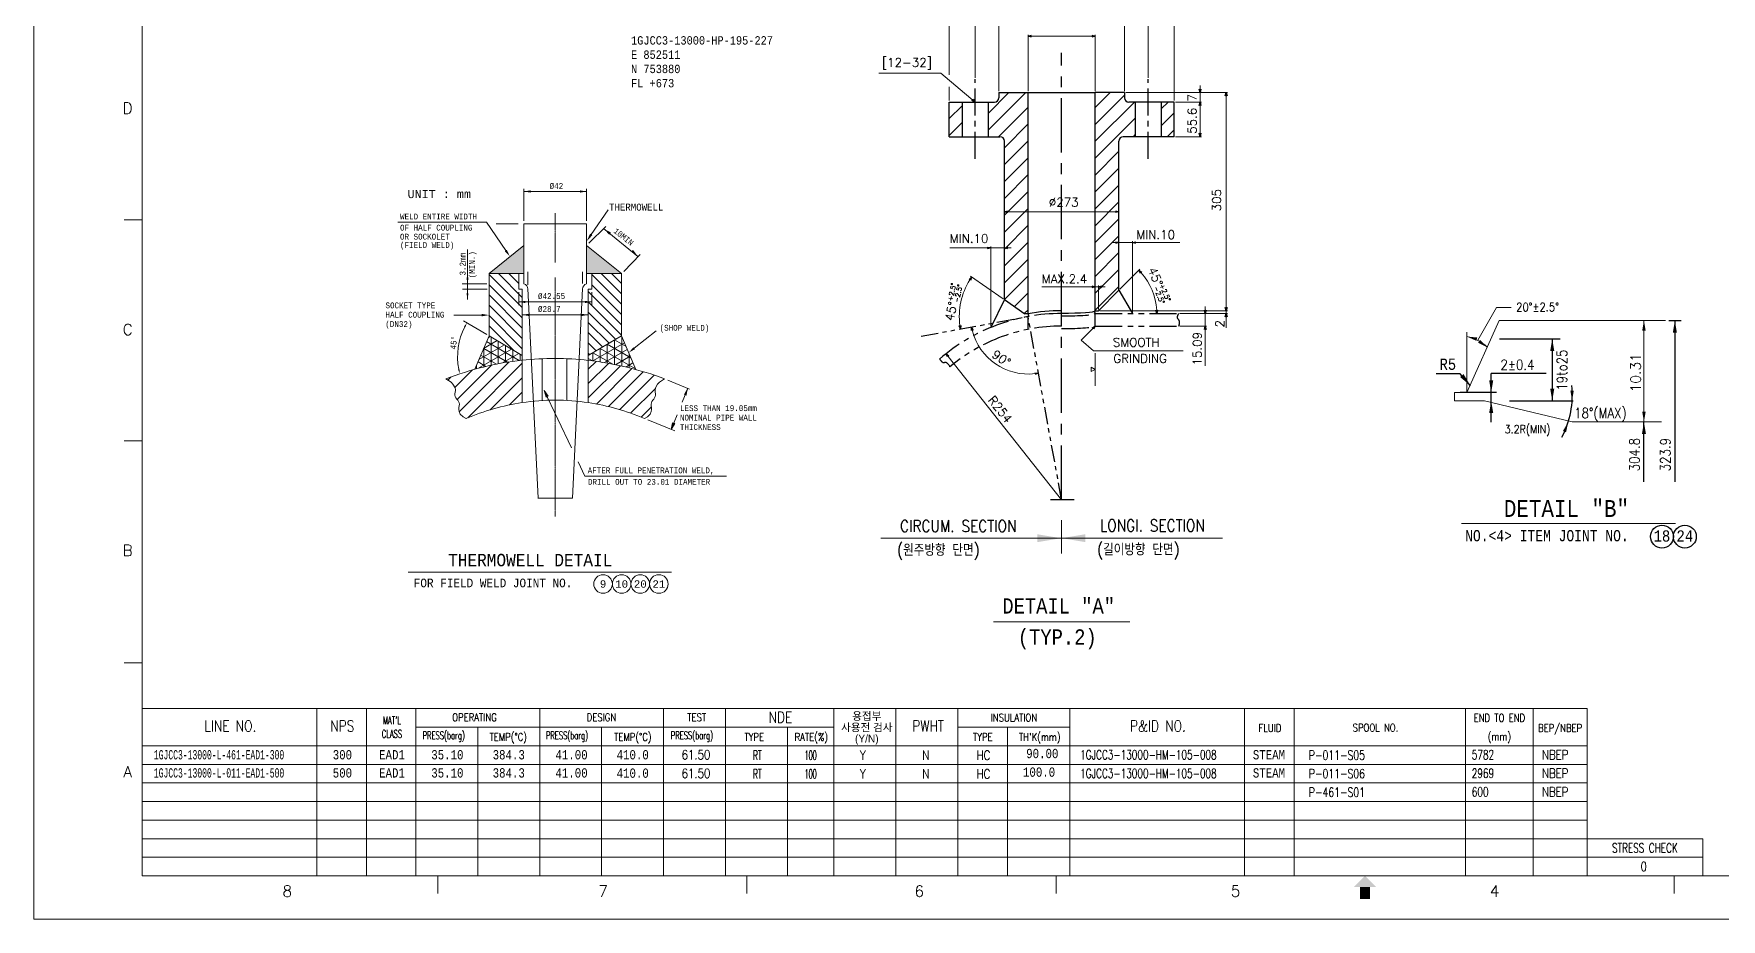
# Model space of a CAD drawing. Extents: x 0 to 841, y 0 to 594.
# Drawn here: x 0 to 544, y 0 to 286 of the extents above; entities that cross this region are included whole.
import ezdxf
from ezdxf.enums import TextEntityAlignment as Align

# ---------------------------------------------------------------- set-up
doc = ezdxf.new("R2010")
doc.units = 0
doc.header["$LTSCALE"] = 7
doc.header["$MEASUREMENT"] = 0
for name, pattern in [('BP2_SRV INLET LWN FLANGE DETAIL_REV.0$0$ACANSTGB', [0.354331, 0.15748, -0.03937, 0.03937, -0.03937, 0.03937, -0.03937]), ('BP2_SRV INLET LWN FLANGE DETAIL_REV.0$0$GENCENTER', [10, 6.25, -1.25, 1.25, -1.25]), ('BP2_SRV INLET LWN FLANGE DETAIL_REV.0$0$HIDDEN2', [0.1875, 0.125, -0.0625]), ('CENTER', [2, 1.25, -0.25, 0.25, -0.25]), ('PHANTOM', [2.5, 1.25, -0.25, 0.25, -0.25, 0.25, -0.25])]:
    doc.linetypes.add(name, pattern=pattern)
doc.layers.get('0').update_dxf_attribs({"lineweight": 9})
for name, color, linetype, lineweight in [('1', 7, 'Continuous', 9), ('3', 7, 'Continuous', 9), ('4', 7, 'Continuous', 9), ('42', 7, 'Continuous', 9), ('B', 7, 'Continuous', 9), ('BP2_SRV INLET LWN FLANGE DETAIL_REV.0$0$AM_5', 3, 'Continuous', 15), ('EQUIPMENT', 7, 'Continuous', 9)]:
    doc.layers.add(name, color=color, linetype=linetype, lineweight=lineweight)
for name, color, linetype in [('2', 2, 'Continuous'), ('7', 7, 'Continuous'), ('BP2_SRV INLET LWN FLANGE DETAIL_REV.0$0$1SH', 6, 'Continuous'), ('BP2_SRV INLET LWN FLANGE DETAIL_REV.0$0$5 center', 1, 'BP2_SRV INLET LWN FLANGE DETAIL_REV.0$0$GENCENTER'), ('BP2_SRV INLET LWN FLANGE DETAIL_REV.0$0$Layer 1', 7, 'Continuous'), ('FAB', 2, 'Continuous')]:
    doc.layers.add(name, color=color, linetype=linetype)
doc.styles.add('BP2_SRV INLET LWN FLANGE DETAIL_REV.0$0$ROMANS', font='romans.shx', dxfattribs={"bigfont": 'whgtxt.shx'})
doc.styles.add('MONOTXT', font='monotxt.shx')
doc.styles.add('ROMANS', font='romans.shx')
doc.styles.add('TXT', font='monotxt.shx')
doc.styles.add('돋움', font='')
doc.styles.get('돋움').set_extended_font_data('Dotum')

msp = doc.modelspace()

# ---------------------------------------------------------------- hatches: boundary and pattern name
at = {"layer": '1', "linetype": 'Continuous'}
h = msp.add_hatch(color=4, dxfattribs=at)
h.paths.add_polyline_path([(146.88, 208.23), (158.12, 208.23), (158.12, 217.33)])
h.paths.add_polyline_path([(178.38, 217.33), (178.38, 208.23), (189.62, 208.23)])
h = msp.add_hatch(dxfattribs=at)
h.set_pattern_fill('ANSI31', color=4, scale=18.75, angle=90)
h.set_pattern_definition([(135, (41.6033, 91.1612), (-1.657282, -1.657282), [])])
h.paths.add_polyline_path([(157.59, 203.05), (157.37, 203.26), (156.46, 203.26), (156.46, 208.23), (146.88, 208.23), (146.88, 188.17), (157.59, 181.85)])
h.paths.add_polyline_path([(189.62, 208.23), (180.04, 208.23), (180.04, 203.26), (179.13, 203.26), (178.91, 203.05), (178.91, 181.85), (189.62, 188.17)])
h = msp.add_hatch(dxfattribs=at)
h.set_pattern_fill('NET3', color=4, scale=18.75, angle=90)
h.set_pattern_definition([(90, (49.1033, 79.9112), (-2.34375, 1e-16), []), (150, (49.1033, 79.9112), (-1.171875, -2.029747), []), (210, (49.1033, 79.9112), (1.171875, -2.029747), [])])
h.paths.add_polyline_path([(189.62, 188.17), (178.91, 181.85), (178.91, 180.26, -0.036965), (194.22, 177.29)])
h.paths.add_polyline_path([(157.59, 181.85), (146.88, 188.17), (142.33, 177.39, -0.040319), (157.59, 180.31)])
h = msp.add_hatch(dxfattribs=at)
h.set_pattern_fill('ANSI31', color=4, scale=26.25)
h.set_pattern_definition([(45, (41.6033, 91.1612), (-2.320194, 2.320194), [])])
h.paths.add_polyline_path([(157.59, 180.31, 0.066027), (132.95, 174.27), (134.65, 173.2), (135.24, 172.57), (135.92, 171.34), (136.05, 170.72), (136.06, 170.53), (136.01, 169.97), (135.86, 169.47), (135.86, 169.01), (136, 168.58), (136.22, 168.17), (136.49, 167.77), (136.78, 167.37), (137.04, 166.97), (137.23, 166.54), (137.32, 166.08), (137.28, 165.58), (137.19, 165.02), (137.15, 164.4), (137.26, 163.71), (137.6, 162.93), (138.49, 162.08), (139.46, 161.49, -0.064579), (157.59, 166.61)])
h.paths.add_polyline_path([(201.26, 172.57), (201.85, 173.2), (203.55, 174.27, 0.060273), (178.91, 180.26), (178.91, 166.61, -0.064665), (197.04, 161.49), (198.01, 162.08), (198.9, 162.93), (199.24, 163.71), (199.35, 164.4), (199.31, 165.02), (199.22, 165.58), (199.18, 166.08), (199.27, 166.54), (199.46, 166.97), (199.72, 167.37), (200.01, 167.77), (200.28, 168.17), (200.5, 168.58), (200.64, 169.01), (200.64, 169.47), (200.49, 169.97), (200.44, 170.53), (200.45, 170.72), (200.58, 171.34)])

# ---------------------------------------------------------------- linework, layer by layer
at = {"color": 0, "linetype": 'ByBlock', "lineweight": -2}
for p, q in [((320.8, 284.81), (321.9, 285.1)), ((321.9, 284.51), (320.8, 284.81)), ((320.8, 284.81), (321.9, 284.81)), ((341.35, 285.1), (342.45, 284.81)), ((342.45, 284.81), (341.35, 284.51)), ((342.45, 284.81), (341.35, 284.81)), ((376.27, 266.65), (375.97, 267.75)), ((376.56, 267.75), (376.27, 266.65)), ((376.27, 266.65), (376.27, 267.75)), ((303.69, 263.57), (302.66, 264.05)), ((303.69, 263.57), (302.85, 264.27)), ((303.04, 264.5), (303.69, 263.57)), ((375.97, 262.47), (376.27, 263.57)), ((375.97, 262.47), (376.27, 263.57)), ((376.27, 263.57), (376.56, 262.47)), ((376.27, 263.57), (376.27, 262.47)), ((376.27, 263.57), (376.56, 262.47)), ((376.27, 263.57), (376.27, 262.47)), ((384.4, 265.55), (384.7, 266.65)), ((384.7, 266.65), (384.99, 265.55)), ((384.7, 266.65), (384.7, 265.55)), ((376.27, 252.39), (375.97, 253.49)), ((376.56, 253.49), (376.27, 252.39)), ((376.27, 252.39), (376.27, 253.49)), ((313.15, 228.19), (314.25, 228.48)), ((314.25, 227.89), (313.15, 228.19)), ((313.15, 228.19), (314.25, 228.19)), ((349.01, 228.48), (350.11, 228.19)), ((350.11, 228.19), (349.01, 227.89)), ((350.11, 228.19), (349.01, 228.19)), ((349.01, 218.53), (350.11, 218.23)), ((350.11, 218.23), (349.01, 217.94)), ((350.11, 218.23), (349.01, 218.23)), ((354.51, 218.23), (355.61, 218.53)), ((355.61, 217.94), (354.51, 218.23)), ((354.51, 218.23), (355.61, 218.23)), ((307.65, 216.79), (308.75, 216.5)), ((308.75, 216.5), (307.65, 216.2)), ((308.75, 216.5), (307.65, 216.5)), ((313.15, 216.5), (314.25, 216.79)), ((314.25, 216.2), (313.15, 216.5)), ((313.15, 216.5), (314.25, 216.5)), ((301.74, 206.36), (302.59, 207.12)), ((302.59, 207.12), (301.98, 206.2)), ((302.59, 207.12), (302.23, 206.04)), ((357.1, 208.29), (356.56, 209.29)), ((356.56, 209.29), (357.53, 208.7)), ((356.56, 209.29), (357.31, 208.49)), ((341.35, 204.25), (342.45, 203.96)), ((342.45, 203.96), (341.35, 203.66)), ((342.45, 203.96), (341.35, 203.96)), ((343.51, 203.96), (344.61, 204.25)), ((344.61, 203.66), (343.51, 203.96)), ((343.51, 203.96), (344.61, 203.96)), ((362.33, 195.37), (362, 196.46)), ((362.33, 195.37), (362.3, 196.47)), ((362.59, 196.47), (362.33, 195.37)), ((377.96, 195.37), (377.67, 196.47)), ((378.26, 196.47), (377.96, 195.37)), ((377.96, 195.37), (377.96, 196.47)), ((384.7, 196.25), (384.4, 197.35)), ((384.7, 196.25), (384.4, 197.35)), ((384.99, 197.35), (384.7, 196.25)), ((384.7, 196.25), (384.7, 197.35)), ((384.99, 197.35), (384.7, 196.25)), ((384.7, 196.25), (384.7, 197.35)), ((298.99, 190.39), (298.53, 191.43)), ((298.99, 190.39), (298.82, 191.47)), ((299.11, 191.52), (298.99, 190.39)), ((302.51, 189.9), (302.57, 191.04)), ((302.57, 191.04), (303.09, 190.03)), ((302.57, 191.04), (302.8, 189.97)), ((341.47, 190.72), (342.45, 191.29)), ((342.45, 191.29), (341.67, 190.51)), ((342.45, 191.29), (341.88, 190.3)), ((377.67, 190.19), (377.96, 191.29)), ((377.96, 191.29), (378.26, 190.19)), ((377.96, 191.29), (377.96, 190.19)), ((384.4, 194.27), (384.7, 195.37)), ((384.7, 195.37), (384.99, 194.27)), ((384.7, 195.37), (384.7, 194.27)), ((294.8, 181.35), (294.35, 182.4)), ((294.35, 182.4), (295.26, 181.72)), ((294.35, 182.4), (295.03, 181.53)), ((323.01, 176.27), (324.15, 176.15)), ((324.15, 176.15), (323.06, 175.98)), ((324.15, 176.15), (323.1, 175.69))]:
    msp.add_line(p, q, dxfattribs=at)
at = {"color": 4}
for p, q in [((158.12, 225.2), (158.12, 235.58)), ((178.38, 225.2), (178.38, 235.58)), ((179.86, 220.87), (185.29, 228.84)), ((146.07, 224.85), (117.48, 224.85)), ((152.3, 215.68), (146.07, 224.85)), ((158.12, 204.9), (158.12, 224.33)), ((178.38, 204.9), (178.38, 224.33)), ((184.56, 223.47), (179.09, 218.06)), ((194.93, 213.77), (183.84, 222.75)), ((139.94, 199.84), (139.94, 216.01)), ((189.62, 208.23), (178.38, 217.33)), ((190.34, 208.96), (195.69, 214.38)), ((159.44, 204.65), (159.44, 208.82)), ((177.06, 205.08), (177.06, 208.82)), ((146.13, 204.9), (138.23, 204.9)), ((146.32, 203.21), (138.3, 203.21)), ((156.46, 198.09), (156.46, 202.26)), ((162.69, 135.79), (159.44, 203.42)), ((173.81, 135.79), (177.06, 203.42)), ((180.04, 198.09), (180.04, 202.26)), ((157.59, 193.92), (157.59, 198.09)), ((178.91, 193.92), (178.91, 198.09))]:
    msp.add_line(p, q, dxfattribs=at)
at = {"color": 4, "linetype": 'ByBlock'}
for p, q in [((158.12, 234.72), (178.38, 234.72)), ((158.12, 224.33), (178.38, 224.33)), ((156.46, 199.09), (180.04, 199.09)), ((135.52, 194.85), (144.55, 194.85)), ((146.13, 188.62), (138.69, 193.01)), ((157.59, 194.92), (178.91, 194.92)), ((200.83, 189.77), (193.75, 184.18))]:
    msp.add_line(p, q, dxfattribs=at)
at = {"color": 1, "linetype": 'CENTER', "ltscale": 0.04}
for p, q in [((168.25, 227.73), (168.25, 211.83)), ((168.25, 206.97), (168.25, 129.93))]:
    msp.add_line(p, q, dxfattribs=at)
at = {"color": 0, "linetype": 'ByBlock'}
msp.add_line((146.88, 198.24), (146.88, 198.31), dxfattribs=at)
at = {"color": 3, "ltscale": 2}
for p, q in [((462.39, 169.84), (472.84, 193.14)), ((472.84, 193.14), (526.5, 193.14)), ((458.4, 167.22), (458.4, 169.84)), ((458.4, 169.84), (462.39, 169.84))]:
    msp.add_line(p, q, dxfattribs=at)
at = {"color": 4}
for centre, start, end in [((157.78, 203.26), 0, 77.9932), ((178.72, 203.26), 102.0068, 180)]:
    msp.add_arc(centre, 1.67, start, end, dxfattribs=at)
at = {"color": 4, "linetype": 'ByBlock'}
msp.add_arc((158.4, 181.36), 21.65, 153.3645, 190.4789, dxfattribs=at)
for points in [[(160.27, 235.08), (160.27, 234.36), (158.12, 234.72)], [(176.23, 235.08), (176.23, 234.36), (178.38, 234.72)], [(158.6, 199.45), (158.6, 198.74), (156.46, 199.09)], [(177.9, 199.45), (177.9, 198.74), (180.04, 199.09)], [(138.83, 191.19), (139.27, 190.95), (139.76, 192.38)], [(144.55, 195.24), (144.55, 194.46), (146.88, 194.85)], [(159.73, 195.28), (159.73, 194.56), (157.59, 194.92)], [(176.77, 195.28), (176.77, 194.56), (178.91, 194.92)], [(193.99, 183.87), (193.51, 184.48), (191.92, 182.73)], [(137.35, 177.48), (136.87, 177.37), (137.43, 175.97)]]:
    msp.add_solid(points, dxfattribs=at)
at = {"color": 4}
for points in [[(180.23, 220.62), (179.5, 221.11), (178.38, 218.67)], [(185.65, 220.78), (186.19, 221.48), (183.83, 222.75)], [(151.97, 215.45), (152.63, 215.9), (153.64, 213.71)], [(193.32, 215.92), (192.71, 215.29), (194.93, 213.77)], [(139.61, 206.89), (140.27, 206.89), (139.94, 204.9)], [(140.27, 201.23), (139.61, 201.23), (139.94, 203.21)]]:
    msp.add_solid(points, dxfattribs=at)
at = {"layer": '1', "color": 4, "linetype": 'Continuous'}
for p, q in [((146.88, 208.23), (158.12, 217.33)), ((132.95, 174.27), (134.65, 173.2)), ((203.55, 174.27), (201.85, 173.2)), ((134.65, 173.2), (135.24, 172.57)), ((135.24, 172.57), (135.92, 171.34)), ((136.01, 169.97), (135.86, 169.47)), ((135.86, 169.47), (135.86, 169.01)), ((135.86, 169.01), (136, 168.58)), ((135.92, 171.34), (136.05, 170.72)), ((136.06, 170.53), (136.01, 169.97)), ((136.05, 170.72), (136.06, 170.53)), ((164.71, 170.49), (173.5, 152)), ((200.45, 170.72), (200.44, 170.53)), ((200.44, 170.53), (200.49, 169.97)), ((200.58, 171.34), (200.45, 170.72)), ((200.49, 169.97), (200.64, 169.47)), ((200.64, 169.01), (200.5, 168.58)), ((201.26, 172.57), (200.58, 171.34)), ((200.64, 169.47), (200.64, 169.01)), ((201.85, 173.2), (201.26, 172.57)), ((204.59, 173.84), (211.59, 170.91)), ((209.19, 166.72), (210.99, 171.15)), ((136, 168.58), (136.22, 168.17)), ((136.22, 168.17), (136.49, 167.77)), ((136.49, 167.77), (136.78, 167.37)), ((136.78, 167.37), (137.04, 166.97)), ((137.04, 166.97), (137.23, 166.54)), ((137.19, 165.02), (137.15, 164.4)), ((137.15, 164.4), (137.26, 163.71)), ((137.28, 165.58), (137.19, 165.02)), ((137.23, 166.54), (137.32, 166.08)), ((137.26, 163.71), (137.6, 162.93)), ((137.32, 166.08), (137.28, 165.58)), ((199.24, 163.71), (198.9, 162.93)), ((199.27, 166.54), (199.18, 166.08)), ((199.18, 166.08), (199.22, 165.58)), ((199.22, 165.58), (199.31, 165.02)), ((199.35, 164.4), (199.24, 163.71)), ((199.46, 166.97), (199.27, 166.54)), ((199.31, 165.02), (199.35, 164.4)), ((199.72, 167.37), (199.46, 166.97)), ((200.01, 167.77), (199.72, 167.37)), ((200.28, 168.17), (200.01, 167.77)), ((200.5, 168.58), (200.28, 168.17)), ((137.6, 162.93), (138.49, 162.08)), ((138.49, 162.08), (139.46, 161.49)), ((198.01, 162.08), (197.04, 161.49)), ((198.9, 162.93), (198.01, 162.08)), ((198.09, 161.07), (206.8, 157.53)), ((205.65, 158), (207.55, 162.68)), ((205.65, 158), (206.13, 160.12)), ((175.61, 147.55), (177.82, 142.91)), ((177.82, 142.91), (223.48, 142.91)), ((173.81, 135.79), (162.68, 135.79))]:
    msp.add_line(p, q, dxfattribs=at)
at = {"layer": '1', "color": 2, "linetype": 'Continuous'}
for p, q in [((146.88, 208.23), (146.88, 188.17)), ((189.62, 208.23), (189.62, 188.17)), ((157.59, 166.61), (157.59, 203.26)), ((178.91, 166.61), (178.91, 203.26)), ((178.91, 203.26), (180.04, 203.26)), ((146.88, 188.17), (142.33, 177.39)), ((157.59, 181.85), (146.88, 188.17)), ((178.91, 181.85), (189.62, 188.17)), ((189.62, 188.17), (194.22, 177.29))]:
    msp.add_line(p, q, dxfattribs=at)
at = {"layer": '1', "color": 2}
for p, q in [((146.88, 208.23), (158.12, 208.23)), ((146.88, 208.23), (158.12, 208.23)), ((156.46, 203.26), (156.46, 208.23)), ((189.62, 208.23), (178.38, 208.23)), ((189.62, 208.23), (178.38, 208.23)), ((180.04, 203.26), (180.04, 208.23)), ((157.59, 203.26), (156.46, 203.26)), ((164.05, 167.27), (164.05, 180.79)), ((171.99, 167.27), (171.99, 180.79))]:
    msp.add_line(p, q, dxfattribs=at)
at = {"layer": '1', "color": 4, "ltscale": 10}
for p, q in [((465.94, 186.72), (471.93, 197.32)), ((471.93, 197.32), (476.7, 197.32)), ((519.5, 193.14), (519.5, 160.4)), ((462.39, 169.84), (462.39, 189.34))]:
    msp.add_line(p, q, dxfattribs=at)
at = {"layer": '1', "color": 4}
for p, q in [((165.93, 168.69), (164.71, 170.49)), ((164.71, 170.49), (165.28, 168.39)), ((209.94, 169.25), (210.99, 171.15)), ((210.61, 169.01), (209.94, 169.25)), ((165.28, 168.39), (165.93, 168.69)), ((206.79, 159.85), (205.65, 158)), ((206.13, 160.12), (206.79, 159.85))]:
    msp.add_line(p, q, dxfattribs=at)
at = {"layer": '1', "color": 4, "ltscale": 10}
msp.add_arc((460.07, 175.46), 12.66, 45.4165, 79.4299, dxfattribs=at)
at = {"layer": '1', "color": 4, "linetype": 'Continuous'}
for centre, radius, start, end in [((168.02, 84.4), 96.47, 96.2115, 111.3218), ((166.49, 75.44), 105.56, 69.4457, 83.2426), ((168.25, 94.16), 73.23, 98.3756, 113.1555), ((168.27, 94.25), 73.14, 66.8329, 81.6323)]:
    msp.add_arc(centre, radius, start, end, dxfattribs=at)
at = {"layer": '1', "color": 2}
for centre, radius, start, end in [((168.02, 84.4), 96.47, 83.5173, 96.2115), ((168.25, 99.03), 68.42, 81.0343, 98.9691)]:
    msp.add_arc(centre, radius, start, end, dxfattribs=at)
at = {"layer": '1', "color": 4, "ltscale": 10}
for points in [[(520.04, 189.87), (518.95, 189.87), (519.5, 193.14)], [(465.7, 187.63), (465.43, 186.57), (462.39, 187.9)], [(465.99, 185.97), (466.65, 186.84), (468.94, 184.44)], [(495.77, 170.49), (496.86, 170.49), (496.31, 167.22)], [(520.04, 163.68), (518.95, 163.68), (519.5, 160.4)], [(493.35, 157.45), (494.37, 157.06), (495.05, 160.31)]]:
    msp.add_solid(points, dxfattribs=at)
at = {"layer": '1', "color": 4}
for points in [[(164.71, 170.49), (165.28, 168.39), (165.93, 168.69)], [(210.99, 171.15), (210.61, 169.01), (209.94, 169.25)], [(205.65, 158), (206.13, 160.12), (206.79, 159.85)]]:
    msp.add_solid(points, dxfattribs=at)
at = {"layer": '3', "color": 3}
for p, q in [((458.4, 167.22), (468.03, 167.22)), ((468.03, 167.22), (496.3, 160.4)), ((496.3, 160.4), (525.17, 160.4))]:
    msp.add_line(p, q, dxfattribs=at)
at = {"layer": '4'}
msp.add_line((149.23, 224.33), (156.32, 224.33), dxfattribs=at)
at = {"layer": '42', "color": 3, "linetype": 'Continuous', "lineweight": 0}
for p, q in [((34.92, 225.57), (29.21, 225.57)), ((34.92, 154.32), (29.21, 154.32)), ((34.92, 82.73), (29.21, 82.73)), ((130.35, 14), (130.35, 8.28)), ((230.09, 8.28), (230.09, 14)), ((329.81, 8.28), (329.81, 14)), ((529.27, 8.28), (529.27, 14))]:
    msp.add_line(p, q, dxfattribs=at)
for points in [[(0, 0), (841, 0), (841, 594), (0, 594)], [(35, 580), (827, 580), (827, 14), (35, 14)]]:
    msp.add_lwpolyline(points, close=True, dxfattribs=at)
for points in [[(429.55, 14), (425.96, 10.41), (433.14, 10.41)], [(427.94, 10.41), (427.94, 6.49), (431.15, 10.41), (431.15, 6.49)]]:
    msp.add_solid(points, dxfattribs=at)
at = {"layer": '7', "color": 4}
for p, q in [((527.5, 193.14), (531.5, 193.14)), ((529.47, 193.09), (529.47, 141.05)), ((460.24, 175.92), (452.41, 175.92)), ((463.58, 172.05), (460.24, 175.92))]:
    msp.add_line(p, q, dxfattribs=at)
at = {"layer": '7', "color": 4, "ltscale": 10}
for p, q in [((472.9, 187.17), (492.5, 187.17)), ((489.91, 187.17), (489.91, 167.22)), ((470.21, 169.84), (470.21, 176.01)), ((487.97, 176.01), (470.21, 176.01)), ((471.95, 169.84), (460.18, 169.84)), ((470.21, 160.29), (470.21, 169.84)), ((476.13, 167.22), (496.67, 167.22)), ((519.5, 141.05), (519.5, 160.4))]:
    msp.add_line(p, q, dxfattribs=at)
msp.add_arc((467.31, 169.01), 29.06, 332.2385, 6.295, dxfattribs=at)
for points in [[(530.12, 189.16), (528.81, 189.16), (529.47, 193.09)], [(490.57, 183.23), (489.91, 187.17), (489.26, 183.23)], [(469.56, 173.77), (470.87, 173.77), (470.21, 169.84)], [(490.57, 171.15), (489.91, 167.22), (489.26, 171.15)], [(470.87, 163.28), (469.56, 163.28), (470.21, 167.22)], [(520.15, 156.47), (518.84, 156.47), (519.5, 160.4)]]:
    msp.add_solid(points, dxfattribs=at)
at = {"layer": '7', "color": 4}
msp.add_solid([(460.19, 174.86), (461.29, 175.81), (463.58, 172.05)], dxfattribs=at)
at = {"layer": 'B', "color": 7, "linetype": 'Continuous', "lineweight": 0}
for p, q in [((35, 67.92), (501.15, 67.92)), ((91.35, 67.92), (91.35, 14)), ((107.33, 67.92), (107.33, 14)), ((123.3, 67.92), (123.3, 14)), ((163.25, 67.92), (163.25, 14)), ((163.25, 67.92), (163.25, 14)), ((163.25, 67.92), (163.25, 14)), ((163.25, 67.92), (163.25, 14)), ((203.2, 67.92), (203.2, 14)), ((223.18, 67.92), (223.18, 14)), ((258.18, 67.92), (258.18, 14)), ((278.18, 67.92), (278.18, 14)), ((298.18, 67.92), (298.18, 14)), ((334.3, 67.92), (334.3, 14)), ((390.65, 67.92), (390.65, 14)), ((390.65, 67.92), (390.65, 14)), ((406.62, 67.92), (406.62, 14)), ((461.93, 67.92), (461.93, 14)), ((461.93, 67.92), (461.93, 14)), ((461.93, 67.92), (461.93, 14)), ((483.79, 67.92), (483.79, 14)), ((501.15, 67.92), (501.15, 14)), ((501.15, 67.92), (501.15, 14)), ((501.15, 67.92), (501.15, 14)), ((123.3, 61.95), (223.18, 61.95)), ((123.3, 61.95), (258.18, 61.95)), ((143.28, 61.95), (143.28, 14)), ((163.25, 61.95), (163.25, 14)), ((183.22, 61.95), (183.22, 14)), ((203.2, 61.95), (203.2, 14)), ((243.18, 61.95), (243.18, 14)), ((298.18, 61.95), (334.3, 61.95)), ((314.15, 61.95), (314.15, 14)), ((35, 55.95), (501.15, 55.95)), ((35, 49.95), (501.15, 49.95)), ((35, 49.95), (501.15, 49.95)), ((35, 43.95), (501.15, 43.95)), ((35, 43.95), (501.15, 43.95)), ((35, 37.98), (501.15, 37.98)), ((35, 37.98), (501.15, 37.98)), ((35, 31.98), (501.15, 31.98)), ((35, 31.98), (501.15, 31.98)), ((35, 25.98), (501.15, 25.98)), ((35, 25.98), (501.15, 25.98)), ((501.15, 25.98), (538.48, 25.98)), ((501.15, 25.98), (538.48, 25.98)), ((538.48, 25.98), (538.48, 14)), ((35, 20), (501.15, 20)), ((35, 20), (501.15, 20)), ((501.15, 20), (538.48, 20)), ((501.15, 20), (538.48, 20))]:
    msp.add_line(p, q, dxfattribs=at)
at = {"layer": 'BP2_SRV INLET LWN FLANGE DETAIL_REV.0$0$1SH', "color": 6, "linetype": 'PHANTOM'}
for centre in [(331.63, 195.37), (331.63, 191.29)]:
    msp.add_ellipse(centre, major_axis=(10.82, 0), ratio=0.071804, start_param=4.712389, end_param=6.283185, dxfattribs=at)
for points in [[(369.36, 195.37), (369.36, 195.37), (368.51, 193.92), (369.77, 193.39), (369.62, 191.9), (369.36, 191.29)], [(292.27, 180.67), (292.27, 180.67), (293.27, 179.24), (294.19, 180.03), (295.15, 179.06), (295.57, 178.13)]]:
    msp.add_open_spline(points, degree=3, knots=[10.121825, 10.121825, 10.121825, 10.121825, 17.293829, 27.6715, 44.999673, 44.999673, 44.999673, 44.999673], dxfattribs=at)
at = {"layer": 'BP2_SRV INLET LWN FLANGE DETAIL_REV.0$0$5 center', "ltscale": 0.4}
msp.add_line((331.63, 135.31), (331.63, 279.42), dxfattribs=at)
at = {"layer": 'BP2_SRV INLET LWN FLANGE DETAIL_REV.0$0$5 center', "ltscale": 0.2}
for p, q in [((303.69, 245.22), (303.69, 270.89)), ((359.57, 245.22), (359.57, 270.89))]:
    msp.add_line(p, q, dxfattribs=at)
at = {"layer": 'BP2_SRV INLET LWN FLANGE DETAIL_REV.0$0$5 center'}
msp.add_line((335.62, 135.31), (328.02, 135.31), dxfattribs=at)
at = {"layer": 'BP2_SRV INLET LWN FLANGE DETAIL_REV.0$0$AM_5', "color": 4}
for p, q in [((295.33, 272.36), (295.33, 313.29)), ((367.93, 264.01), (367.93, 313.29)), ((303.69, 271.33), (303.69, 303.77)), ((359.57, 271.33), (359.57, 303.77)), ((311.37, 267.09), (311.37, 294.07)), ((351.89, 267.09), (351.89, 294.07)), ((320.8, 267.09), (320.8, 285.25)), ((321.9, 284.81), (341.35, 284.81)), ((342.45, 267.09), (342.45, 285.25)), ((292.62, 272.89), (272.62, 272.89)), ((303.69, 263.57), (292.62, 272.89)), ((295.33, 264.01), (295.33, 268.45)), ((376.27, 267.75), (376.27, 268.85)), ((352.33, 266.65), (385.14, 266.65)), ((352.33, 266.65), (376.71, 266.65)), ((368.37, 263.57), (376.71, 263.57)), ((368.37, 263.57), (376.71, 263.57)), ((376.27, 266.65), (376.27, 263.57)), ((376.27, 262.47), (376.27, 261.37)), ((376.27, 262.47), (376.27, 253.49)), ((384.7, 265.55), (384.7, 197.35)), ((368.37, 252.39), (376.71, 252.39)), ((314.25, 228.19), (349.01, 228.19)), ((349.01, 218.23), (347.91, 218.23)), ((350.11, 218.23), (354.51, 218.23)), ((354.51, 195.81), (354.51, 218.67)), ((355.61, 218.23), (369.75, 218.23)), ((307.65, 216.5), (295.51, 216.5)), ((308.75, 191.28), (308.75, 216.94)), ((313.15, 216.5), (308.75, 216.5)), ((314.25, 216.5), (315.35, 216.5)), ((312.79, 200.08), (302.22, 207.37)), ((350.42, 203.16), (356.87, 209.61)), ((341.35, 203.96), (325.22, 203.96)), ((342.45, 196.69), (342.45, 204.4)), ((343.51, 203.96), (342.45, 203.96)), ((343.51, 196.69), (343.51, 204.4)), ((344.61, 203.96), (345.71, 203.96)), ((343.95, 196.25), (385.14, 196.25)), ((343.95, 196.25), (385.14, 196.25)), ((377.96, 196.47), (377.96, 197.57)), ((384.7, 197.35), (384.7, 198.45)), ((384.7, 196.25), (384.7, 195.37)), ((342.45, 191.29), (337.93, 186.8)), ((369.8, 195.37), (385.14, 195.37)), ((369.8, 195.37), (378.4, 195.37)), ((369.8, 191.29), (378.4, 191.29)), ((377.96, 195.37), (377.96, 191.29)), ((384.7, 194.27), (384.7, 190.74)), ((337.93, 186.8), (341.88, 183.35)), ((377.96, 190.19), (377.96, 178.5)), ((331.63, 135.31), (295.03, 181.53)), ((341.88, 183.35), (370.85, 183.35)), ((342.45, 182.6), (342.45, 172.07)), ((342.45, 177.34), (341.19, 178.01)), ((341.19, 178.01), (341.19, 176.66)), ((341.19, 176.66), (342.45, 177.34)), ((331.62, 128.75), (331.62, 117.92)), ((273.31, 122.9), (383.48, 122.9))]:
    msp.add_line(p, q, dxfattribs=at)
at = {"layer": 'BP2_SRV INLET LWN FLANGE DETAIL_REV.0$0$AM_5', "color": 3}
for p, q in [((313.15, 200.27), (313.15, 228.63)), ((350.11, 203.29), (350.11, 228.63)), ((350.11, 203.29), (350.11, 218.67)), ((313.15, 200.27), (313.15, 216.94))]:
    msp.add_line(p, q, dxfattribs=at)
at = {"layer": 'BP2_SRV INLET LWN FLANGE DETAIL_REV.0$0$AM_5', "color": 4}
for centre, radius, start, end in [((342.63, 195.37), 19.7, 3.2, 41.8), ((320.99, 194.42), 22.37, 148.2006, 187.5645), ((320.8, 194.38), 18.54, 193.7827, 276.9825)]:
    msp.add_arc(centre, radius, start, end, dxfattribs=at)
for points in [[(323.81, 124.16), (323.81, 121.62), (331.42, 122.89)], [(331.56, 122.91), (331.56, 122.86), (331.42, 122.89)], [(331.49, 122.92), (331.49, 122.88), (331.62, 122.9)], [(339.24, 124.17), (339.24, 121.63), (331.62, 122.9)]]:
    msp.add_solid(points, dxfattribs=at)
at = {"layer": 'BP2_SRV INLET LWN FLANGE DETAIL_REV.0$0$Layer 1', "color": 3, "ltscale": 50}
for p, q in [((295.33, 263.57), (309.96, 263.57)), ((295.33, 252.39), (295.33, 263.57)), ((299.49, 263.57), (299.49, 252.39)), ((307.89, 263.57), (307.89, 252.39)), ((311.37, 266.65), (320.8, 266.65)), ((311.37, 266.65), (311.37, 264.97)), ((320.8, 195.28), (320.8, 266.65)), ((320.8, 266.65), (342.45, 266.65)), ((351.89, 266.65), (342.45, 266.65)), ((342.45, 196.25), (342.45, 266.65)), ((351.89, 266.65), (351.89, 264.97)), ((367.93, 263.57), (353.3, 263.57)), ((355.37, 263.57), (355.37, 252.39)), ((363.77, 261.34), (366, 263.57)), ((363.77, 263.57), (363.77, 252.39)), ((367.93, 252.39), (367.93, 263.57)), ((363.77, 255.89), (367.93, 260.05)), ((295.33, 252.39), (311.74, 252.39)), ((313.15, 199.83), (313.15, 250.98)), ((350.11, 202.85), (350.11, 250.98)), ((367.93, 252.39), (351.52, 252.39)), ((365.71, 252.39), (367.93, 254.61))]:
    msp.add_line(p, q, dxfattribs=at)
at = {"layer": 'BP2_SRV INLET LWN FLANGE DETAIL_REV.0$0$Layer 1', "color": 3, "linetype": 'Continuous', "ltscale": 50}
for p, q in [((295.33, 258.23), (299.49, 262.39)), ((307.89, 259.91), (314.63, 266.65)), ((307.89, 254.46), (320.07, 266.65)), ((311.26, 252.39), (320.8, 261.93)), ((342.45, 261.8), (347.3, 266.65)), ((342.45, 256.36), (351.89, 265.79)), ((342.45, 250.91), (355.11, 263.57)), ((295.33, 252.79), (299.49, 256.95)), ((313.15, 248.83), (320.8, 256.49)), ((342.45, 245.47), (355.37, 258.38)), ((313.15, 243.39), (320.8, 251.04)), ((354.82, 252.39), (355.37, 252.94)), ((313.15, 237.94), (320.8, 245.6)), ((342.45, 240.02), (350.11, 247.68)), ((313.15, 232.5), (320.8, 240.15)), ((342.45, 234.58), (350.11, 242.23)), ((313.15, 227.05), (320.8, 234.71)), ((342.45, 229.13), (350.11, 236.79)), ((313.15, 221.61), (320.8, 229.26)), ((342.45, 223.69), (350.11, 231.34)), ((313.15, 216.16), (320.8, 223.82)), ((342.45, 218.24), (350.11, 225.9)), ((313.15, 210.72), (320.8, 218.37)), ((342.45, 212.8), (350.11, 220.45)), ((313.15, 205.27), (320.8, 212.93)), ((342.45, 207.35), (350.11, 215.01)), ((313.15, 199.83), (320.8, 207.48)), ((342.45, 201.91), (350.11, 209.56)), ((316.37, 197.61), (320.8, 202.04)), ((342.45, 196.46), (350.11, 204.12)), ((319.59, 195.38), (320.8, 196.59))]:
    msp.add_line(p, q, dxfattribs=at)
at = {"layer": 'BP2_SRV INLET LWN FLANGE DETAIL_REV.0$0$Layer 1', "ltscale": 50}
for p, q in [((343.51, 196.25), (350.11, 202.85)), ((350.11, 202.85), (354.51, 195.37)), ((313.15, 199.83), (308.75, 190.84)), ((313.15, 199.83), (319.75, 195.28)), ((342.45, 196.25), (343.51, 196.25)), ((320.8, 195.28), (319.75, 195.28)), ((320.8, 190.23), (320.8, 194.38)), ((342.45, 191.29), (342.45, 195.37))]:
    msp.add_line(p, q, dxfattribs=at)
at = {"layer": 'BP2_SRV INLET LWN FLANGE DETAIL_REV.0$0$Layer 1', "color": 3, "linetype": 'BP2_SRV INLET LWN FLANGE DETAIL_REV.0$0$ACANSTGB', "ltscale": 5}
for p in [(286.36, 188.07), (331.63, 135.31)]:
    msp.add_line(p, (320.8, 194.38), dxfattribs=at)
at = {"layer": 'BP2_SRV INLET LWN FLANGE DETAIL_REV.0$0$Layer 1', "color": 6, "linetype": 'PHANTOM'}
for p, q in [((342.45, 195.37), (369.36, 195.37)), ((342.45, 191.29), (369.36, 191.29))]:
    msp.add_line(p, q, dxfattribs=at)
at = {"layer": 'BP2_SRV INLET LWN FLANGE DETAIL_REV.0$0$Layer 1', "color": 3, "ltscale": 50}
for centre, start, end in [((309.96, 264.97), 270, 0), ((353.3, 264.97), 180, 270), ((311.74, 250.98), 0, 90), ((351.52, 250.98), 90, 180)]:
    msp.add_arc(centre, 1.41, start, end, dxfattribs=at)
at = {"layer": 'BP2_SRV INLET LWN FLANGE DETAIL_REV.0$0$Layer 1', "ltscale": 50}
msp.add_arc((331.63, 135.31), 60.94, 90, 100.231, dxfattribs=at)
at = {"layer": 'BP2_SRV INLET LWN FLANGE DETAIL_REV.0$0$Layer 1', "color": 7, "linetype": 'BP2_SRV INLET LWN FLANGE DETAIL_REV.0$0$HIDDEN2', "ltscale": 5}
for centre, radius, start, end in [((342.88, 195.81), 0.612, 134.0189, 225.9811), ((320.42, 194.83), 0.59, 310.6991, 49.3009)]:
    msp.add_arc(centre, radius, start, end, dxfattribs=at)
at = {"layer": 'BP2_SRV INLET LWN FLANGE DETAIL_REV.0$0$Layer 1', "color": 6, "linetype": 'PHANTOM'}
for radius, end in [(60.06, 130.946), (55.98, 130.1021)]:
    msp.add_arc((331.63, 135.31), radius, 90, end, dxfattribs=at)
at = {"layer": 'BP2_SRV INLET LWN FLANGE DETAIL_REV.0$0$Layer 1', "color": 7, "ltscale": 50}
msp.add_ellipse((331.63, 196.25), major_axis=(10.82, 0), ratio=0.071804, start_param=4.712389, end_param=6.283185, dxfattribs=at)
at = {"layer": 'FAB', "linetype": 'Continuous', "lineweight": 0}
for p, q in [((460.65, 127.68), (529.65, 127.68)), ((309.62, 95.92), (353.62, 95.92))]:
    msp.add_line(p, q, dxfattribs=at)
at = {"layer": 'FAB', "lineweight": 0}
msp.add_line((120.75, 111.92), (205.75, 111.92), dxfattribs=at)
at = {"layer": 'FAB', "color": 2, "linetype": 'Continuous'}
for centre in [(525.32, 123.42), (532.7, 123.42)]:
    msp.add_circle(centre, 3.69, dxfattribs=at)
at = {"layer": 'FAB', "color": 2, "linetype": 'Continuous', "lineweight": 0}
for centre in [(183.68, 108.12), (189.68, 108.12), (195.68, 108.12), (201.68, 108.12)]:
    msp.add_circle(centre, 3, dxfattribs=at)

# ---------------------------------------------------------------- texts
at = {"color": 2, "style": 'MONOTXT', "width": 0.9}
msp.add_text('45°', height=1.875, rotation=83.8015, dxfattribs=at).set_placement((136.18, 183.69))
at = {"color": 2, "linetype": 'Continuous', "style": 'BP2_SRV INLET LWN FLANGE DETAIL_REV.0$0$ROMANS', "width": 0.85}
for s, height, p in [('CIRCUM. SECTION', 3.8054, (279.48, 124.92)), ('LONGI. SECTION', 3.8054, (343.99, 125.07)), ('(원주방향 단면)', 3.805, (278.55, 117.19)), ('(길이방향 단면)', 3.805, (343.06, 117.34))]:
    msp.add_text(s, height=height, dxfattribs=at).set_placement(p)
at = {"color": 7, "linetype": 'Continuous', "lineweight": 0, "style": 'MONOTXT', "width": 0.6}
for s, p in [('1GJCC3-13000-L-461-EAD1-300', (38.75, 53.05)), ('1GJCC3-13000-L-011-EAD1-500', (38.75, 47.2))]:
    msp.add_text(s, height=3, dxfattribs=at).set_placement(p, align=Align.MIDDLE_LEFT)
at = {"color": 7, "linetype": 'Continuous', "lineweight": 0, "style": 'MONOTXT', "width": 0.8}
for s, p in [('300', (99.58, 53.05)), ('EAD1', (115.58, 53.05)), ('35.10', (133.45, 53.05)), ('384.3', (153.25, 53.05)), ('41.00', (173.51, 53.05)), ('410.0', (193.24, 53.05)), (' 90.00', (324.35, 53.45)), ('STEAM', (398.51, 53.05)), ('500', (99.58, 47.2)), ('EAD1', (115.58, 47.2)), ('35.10', (133.45, 47.2)), ('384.3', (153.25, 47.2)), ('41.00', (173.51, 47.2)), ('410.0', (193.24, 47.12)), ('100.0', (324.35, 47.45)), ('STEAM', (398.51, 47.2))]:
    msp.add_text(s, height=3, dxfattribs=at).set_placement(p, align=Align.MIDDLE)
at = {"layer": '2', "linetype": 'Continuous', "ltscale": 10, "style": 'ROMANS', "width": 0.85}
for s, height, p in [('20%%D%%P2.5%%D', 2.7846, (485.17, 197.45)), ('2%%P0.4', 3.276, (478.7, 178.83)), ('18%%D(MAX)', 3.276, (505.45, 163.03))]:
    msp.add_text(s, height=height, dxfattribs=at).set_placement(p, align=Align.MIDDLE)
at = {"layer": '2', "linetype": 'Continuous', "style": 'MONOTXT', "width": 0.85}
msp.add_text('R5', height=3.624, dxfattribs=at).set_placement((456.23, 178.98), align=Align.MIDDLE)
at = {"layer": '2', "linetype": 'Continuous', "ltscale": 10, "style": 'ROMANS', "width": 0.85}
for s, p in [('19to25', (493.05, 177.1)), ('304.8', (516.44, 149.84)), ('323.9', (526.41, 149.84))]:
    msp.add_text(s, height=3.276, rotation=90, dxfattribs=at).set_placement(p, align=Align.MIDDLE)
at = {"layer": '2', "linetype": 'Continuous', "ltscale": 10, "style": 'ROMANS'}
msp.add_text('10.31', height=3.276, rotation=90, dxfattribs=at).set_placement((518.47, 169.92))
at = {"layer": '2', "color": 4, "linetype": 'Continuous', "ltscale": 10, "style": 'ROMANS', "width": 0.85}
msp.add_text('3.2R(MIN)', height=2.654, dxfattribs=at).set_placement((481.94, 157.86), align=Align.MIDDLE)
at = {"layer": '3', "color": 2, "linetype": 'Continuous', "lineweight": 0, "style": 'TXT', "width": 0.851861}
for s, p in [('1GJCC3-13000-HP-195-227', (192.71, 282.1)), ('E 852511', (192.71, 277.5)), ('N 753880', (192.71, 272.9)), ('FL +673', (192.71, 268.3))]:
    msp.add_text(s, height=2.7, dxfattribs=at).set_placement(p)
at = {"layer": '4', "color": 2, "style": 'MONOTXT'}
msp.add_text('UNIT : mm', height=2.625, dxfattribs=at).set_placement((120.61, 232.58))
at = {"layer": '4', "color": 2, "style": 'MONOTXT', "width": 0.9}
for s, height, p in [('%%C42', 1.875, (166.44, 235.56)), ('THERMOWELL', 2.25, (185.61, 228.54)), ('WELD ENTIRE WIDTH', 1.875, (118.17, 225.71)), ('OF HALF COUPLING', 1.875, (118.17, 222.11)), ('OR SOCKOLET', 1.875, (118.16, 219.21)), ('(FIELD WELD)', 1.875, (118.16, 216.52)), ('%%C42.55', 1.875, (162.69, 200.05)), ('SOCKET TYPE', 1.875, (113.49, 197.05)), ('%%C28.7', 1.875, (162.69, 195.88)), ('HALF COUPLING', 1.875, (113.49, 194.04)), ('(DN32)', 1.875, (113.43, 191.03)), ('(SHOP WELD)', 1.875, (201.91, 189.82)), ('LESS THAN 19.05mm', 1.875, (208.49, 163.89)), ('THICKNESS', 1.875, (208.47, 157.79)), ('NOMINAL PIPE WALL', 1.875, (208.48, 160.84)), ('AFTER FULL PENETRATION WELD,', 1.875, (178.73, 143.84)), ('DRILL OUT TO 23.01 DIAMETER', 1.875, (178.8, 140.13))]:
    msp.add_text(s, height=height, dxfattribs=at).set_placement(p)
for s, rotation, p in [('10MIN', 321.6762, (186.86, 221.65)), ('3.2mm', 90, (139.3, 207.61)), ('(MIN.)', 90, (142.33, 206.71))]:
    msp.add_text(s, height=1.875, rotation=rotation, dxfattribs=at).set_placement(p)
at = {"layer": '42', "color": 3, "linetype": 'Continuous', "lineweight": 0, "style": 'ROMANS'}
for s, height, width, p in [('D', 3.57, 1.001449, (30.31, 261.6)), ('C', 3.57, 1.001449, (30.31, 190.18)), ('B', 3.57, 1.001449, (30.31, 118.97)), ('A', 3.57, 1.001449, (30.31, 47.62)), ('8', 3.58, 1.001426, (81.81, 9.06)), ('7', 3.58, 1.001426, (183.66, 9.06)), ('6', 3.58, 1.001426, (285.68, 9.06)), ('5', 3.58, 1.001426, (387.74, 9.06)), ('4', 3.58, 1.001426, (471.31, 9.06))]:
    msp.add_text(s, height=height, dxfattribs=dict(at, width=width)).set_placement(p, align=Align.MIDDLE)
at = {"layer": 'B', "color": 2, "linetype": 'Continuous', "lineweight": 0, "style": 'ROMANS'}
for s, height, width, p in [("MAT'L", 2.5, 0.639996, (115.55, 62.88)), ('OPERATING', 2.497, 0.799964, (142.2, 63.88)), ('DESIGN', 2.497, 0.799964, (183.15, 63.88)), ('TEST', 2.497, 0.799964, (213.91, 63.88)), ('NDE', 3.6, 0.798604, (240.87, 63.34)), ('INSULATION', 2.497, 0.799964, (316.24, 63.78)), ('END TO END', 2.497, 0.799964, (472.86, 63.7)), ('LINE NO.', 3.6, 0.8, (63.42, 60.52)), ('NPS', 3.6, 0.798604, (99.58, 60.52)), ('CLASS', 2.5, 0.639996, (115.56, 58.54)), ('TEMP(%%dC)', 2.497, 0.799964, (153.09, 57.55)), ('TEMP(%%dC)', 2.497, 0.799964, (193.29, 57.55)), ('TYPE', 2.497, 0.799964, (232.46, 57.55)), ('RATE(%)', 2.497, 0.799964, (250.86, 57.55)), ('PWHT', 3.6, 0.798604, (288.56, 60.52)), ('TYPE', 2.497, 0.799964, (306.18, 57.55)), ("TH'K(mm)", 2.497, 0.799964, (324.57, 57.55)), ('P&ID NO.', 3.6, 0.8, (362.7, 60.52)), ('FLUID', 2.497, 0.799964, (398.85, 60.42)), ('SPOOL NO.', 2.497, 0.799964, (432.88, 60.52)), ('(mm)', 2.497, 0.799964, (472.86, 57.67)), ('BEP/NBEP', 2.497, 0.799964, (492.46, 60.42))]:
    msp.add_text(s, height=height, dxfattribs=dict(at, width=width)).set_placement(p, align=Align.CENTER)
at = {"layer": 'B', "color": 2, "linetype": 'Continuous', "lineweight": 0, "style": '돋움'}
for s, p in [('용접부', (268.77, 64.26)), ('사용전 검사', (268.77, 60.61)), ('(Y/N)', (268.77, 57.02))]:
    msp.add_text(s, height=2.5, dxfattribs=at).set_placement(p, align=Align.CENTER)
at = {"layer": 'B', "color": 2, "linetype": 'Continuous', "lineweight": 0, "style": 'ROMANS', "width": 0.640007}
for p in [(125.45, 60.55), (165.22, 60.55), (205.53, 60.55)]:
    msp.add_text('PRESS(barg)', height=2.5, dxfattribs=at).set_placement(p, align=Align.TOP_LEFT)
at = {"layer": 'BP2_SRV INLET LWN FLANGE DETAIL_REV.0$0$AM_5', "color": 2, "style": 'BP2_SRV INLET LWN FLANGE DETAIL_REV.0$0$ROMANS'}
for s, p in [('[12-32]', (273.68, 274.94)), ('∅273', (327.49, 229.85)), ('MIN.10', (295.53, 218.16)), ('MIN.10', (355.73, 219.39)), ('MAX.2.4', (325.24, 205.12)), ('SMOOTH', (348.14, 184.66)), (' GRINDING', (346.4, 179.44))]:
    msp.add_text(s, height=2.8, dxfattribs=at).set_placement(p)
for s, rotation, p in [('7', 90, (375.11, 263.73)), ('55.6', 90, (375.11, 253.31)), ('305', 90, (383.04, 228.3)), ('45°', 292.5, (359.43, 209.57)), ('45°', 77.8826, (296.7, 192.76)), ('2', 90, (384.04, 190.86)), ('15.09', 90, (376.8, 178.61)), ('90°', 325.3826, (308.83, 181.53)), ('R254', 308.3654, (307.69, 167.41))]:
    msp.add_text(s, height=2.8, rotation=rotation, dxfattribs=at).set_placement(p)
at = {"layer": 'BP2_SRV INLET LWN FLANGE DETAIL_REV.0$0$AM_5', "color": 3, "style": 'BP2_SRV INLET LWN FLANGE DETAIL_REV.0$0$ROMANS'}
for s, rotation, p in [('+2.5°', 77.8826, (296.39, 199.22)), ('-2.5°', 77.8826, (298.42, 198.78)), ('-2.5°', 292.5, (361.25, 203.73)), ('+2.5°', 292.5, (363.17, 204.53))]:
    msp.add_text(s, height=1.562, rotation=rotation, dxfattribs=at).set_placement(p)
at = {"layer": 'EQUIPMENT', "color": 7, "linetype": 'Continuous', "lineweight": 0, "style": 'ROMANS'}
for s, width, p in [('61.50', 0.8, (209.03, 51.55)), ('1GJCC3-13000-HM-105-008', 0.7, (337.62, 51.55)), ('5782', 0.7, (463.95, 51.55)), ('NBEP', 0.8, (486.59, 51.55)), ('RT', 0.6, (232.05, 51.37)), ('Y', 0.8, (266.56, 51.37)), ('N', 0.8, (286.7, 51.37)), ('HC', 0.8, (304.2, 51.37)), ('P-011-S05', 0.73, (411.38, 51.42)), ('61.50', 0.8, (209.03, 45.55)), ('RT', 0.6, (232.05, 45.37)), ('Y', 0.8, (266.56, 45.37)), ('N', 0.8, (286.7, 45.37)), ('HC', 0.8, (304.2, 45.37)), ('1GJCC3-13000-HM-105-008', 0.7, (337.62, 45.55)), ('P-011-S06', 0.73, (411.38, 45.45)), ('2969', 0.7, (463.95, 45.58)), ('NBEP', 0.8, (486.59, 45.58)), ('P-461-S01', 0.73, (411.38, 39.45)), ('600', 0.7, (463.95, 39.58)), ('NBEP', 0.8, (486.59, 39.58))]:
    msp.add_text(s, height=3, dxfattribs=dict(at, width=width)).set_placement(p)
at = {"layer": 'EQUIPMENT', "color": 7, "linetype": 'Continuous', "lineweight": 0, "style": 'ROMANS', "width": 0.48}
for p in [(250.64, 51.37), (250.64, 45.37)]:
    msp.add_text('100', height=3, dxfattribs=at).set_placement(p, align=Align.CENTER)
at = {"layer": 'EQUIPMENT', "color": 2, "linetype": 'Continuous', "lineweight": 0, "style": 'ROMANS', "width": 0.7}
msp.add_text('STRESS CHECK', height=3, dxfattribs=at).set_placement((519.81, 22.99), align=Align.MIDDLE_CENTER)
at = {"layer": 'EQUIPMENT', "color": 7, "linetype": 'Continuous', "lineweight": 0, "style": 'ROMANS', "width": 0.7}
msp.add_text('O', height=3, dxfattribs=at).set_placement((519.42, 17.01), align=Align.MIDDLE_CENTER)
at = {"layer": 'FAB', "color": 2, "linetype": 'Continuous', "style": 'TXT'}
for s, height, width, p in [('DETAIL "B"', 5.443, 0.857143, (474.31, 129.76)), ('NO.<4> ITEM JOINT NO.', 3.6291, 0.8, (461.82, 121.89))]:
    msp.add_text(s, height=height, dxfattribs=dict(at, width=width)).set_placement(p)
at = {"layer": 'FAB', "color": 2, "linetype": 'Continuous', "style": 'TXT', "width": 0.857082}
for s, p in [('18', (525.3, 121.8)), ('24', (532.68, 121.8))]:
    msp.add_text(s, height=3.629, dxfattribs=at).set_placement(p, align=Align.CENTER)
at = {"layer": 'FAB', "linetype": 'Continuous'}
for s, height, style, width, p in [('THERMOWELL DETAIL', 4, 'MONOTXT', 0.9, (133.69, 113.84)), ('FOR FIELD WELD JOINT NO.', 2.8, 'MONOTXT', 0.88, (122.59, 107.06)), ('DETAIL "A"', 4.9, 'TXT', 0.857143, (312.5, 98.59)), ('(TYP.2)', 4.9, 'TXT', 0.857143, (317.5, 88.59))]:
    msp.add_text(s, height=height, dxfattribs=dict(at, style=style, width=width)).set_placement(p)
at = {"layer": 'FAB', "color": 2, "linetype": 'Continuous', "lineweight": 0, "style": 'MONOTXT'}
for s, p in [('9', (183.68, 108.12)), ('10', (189.68, 108.12)), ('20', (195.68, 108.12)), ('21', (201.68, 108.12))]:
    msp.add_text(s, height=2.4, dxfattribs=at).set_placement(p, align=Align.MIDDLE_CENTER)

doc.saveas('drawing.dxf')
